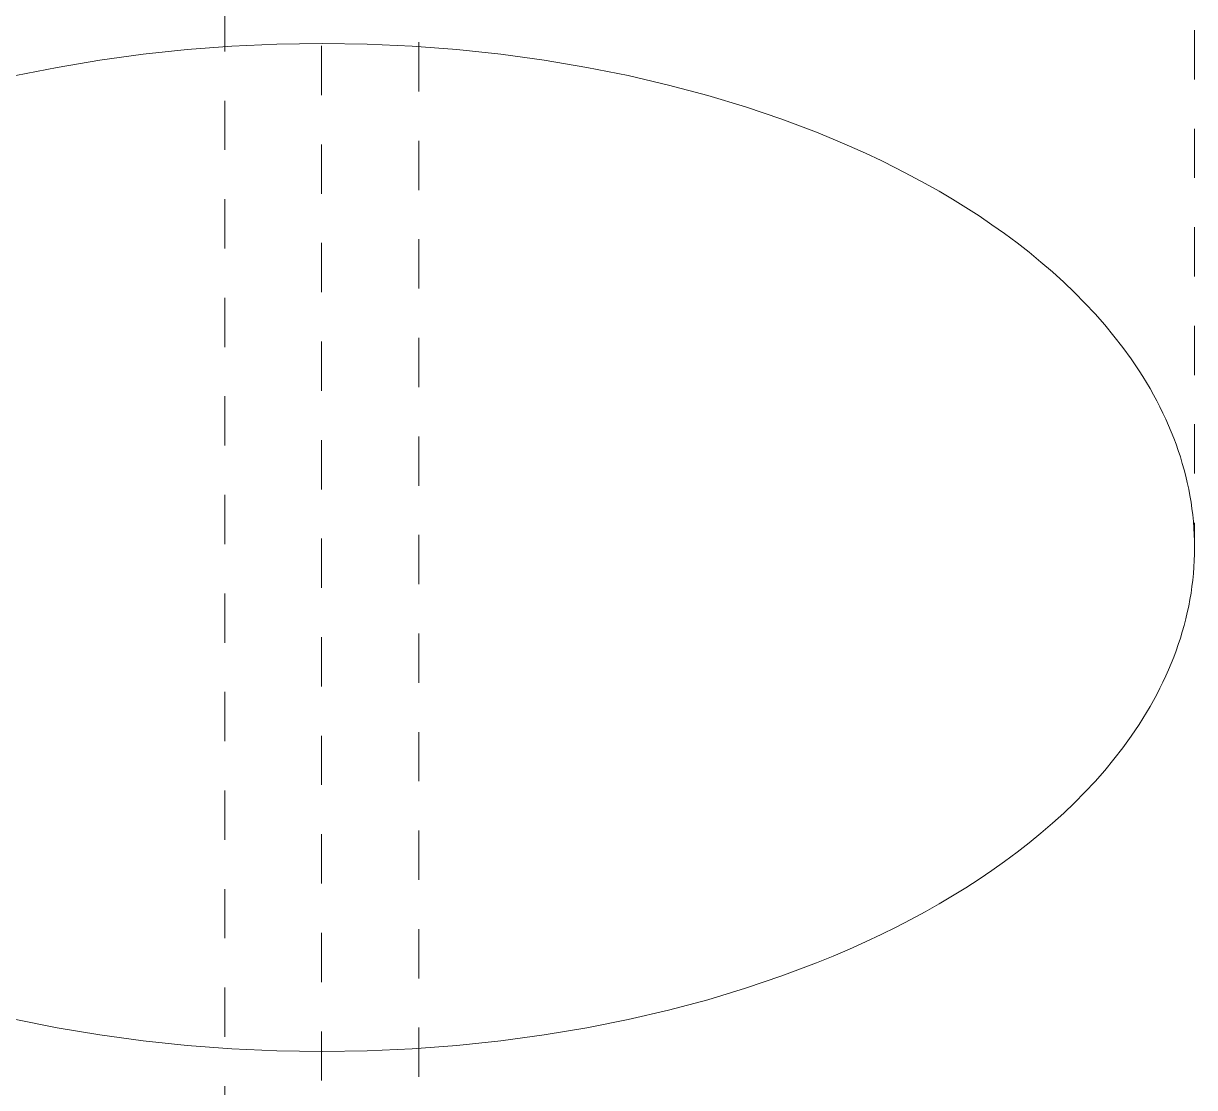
# Model space of a CAD drawing. Header units: inches. Extents: x -13 to 609, y -6 to 131.
# Drawn here: x 153.877 to 156.255, y 58.845 to 61.005 of the extents above; entities that cross this region are included whole.
import ezdxf

# ---------------------------------------------------------------- set-up
doc = ezdxf.new("R2010")
doc.units = ezdxf.units.IN
doc.linetypes.add('HIDDEN', pattern=[1.905, 1.27, -0.635])
doc.layers.add('ZANO_R_przerywana', color=250, linetype='HIDDEN', lineweight=0)

msp = doc.modelspace()

# ---------------------------------------------------------------- linework, layer by layer
at = {"layer": 'ZANO_R_przerywana', "ltscale": 0.05}
for p, q in [((154.48224, 63.95957), (154.48224, 38.24314)), ((154.28597, 57.94835), (154.28597, 62.36694)), ((154.67967, 62.36703), (154.67967, 58.19769)), ((156.25468, 62.19157), (156.25468, 59.94138)), ((154.20949, 60.95198), (154.12, 60.94254)), ((154.30006, 60.95878), (154.20949, 60.95198)), ((154.39136, 60.96287), (154.30006, 60.95878)), ((154.48303, 60.96424), (154.39136, 60.96287)), ((154.5747, 60.96287), (154.48303, 60.96424)), ((154.666, 60.95878), (154.5747, 60.96287)), ((154.75657, 60.95198), (154.666, 60.95878)), ((154.84606, 60.94254), (154.75657, 60.95198)), ((154.03193, 60.93053), (153.94561, 60.91605)), ((154.12, 60.94254), (154.03193, 60.93053)), ((154.93412, 60.93053), (154.84606, 60.94254)), ((155.02044, 60.91605), (154.93412, 60.93053)), ((153.94561, 60.91605), (153.86133, 60.8992)), ((155.10472, 60.8992), (155.02044, 60.91605)), ((155.18669, 60.88011), (155.10472, 60.8992)), ((155.26609, 60.85891), (155.18669, 60.88011)), ((155.34271, 60.83575), (155.26609, 60.85891)), ((155.41637, 60.81079), (155.34271, 60.83575)), ((155.48691, 60.78419), (155.41637, 60.81079)), ((155.52097, 60.77032), (155.48691, 60.78419)), ((155.5542, 60.75611), (155.52097, 60.77032)), ((155.58659, 60.74157), (155.5542, 60.75611)), ((155.61814, 60.72672), (155.58659, 60.74157)), ((155.64884, 60.71158), (155.61814, 60.72672)), ((155.67868, 60.69618), (155.64884, 60.71158)), ((155.70766, 60.68053), (155.67868, 60.69618)), ((155.73578, 60.66465), (155.70766, 60.68053)), ((155.76327, 60.64842), (155.73578, 60.66465)), ((155.79038, 60.63169), (155.76327, 60.64842)), ((155.81706, 60.61446), (155.79038, 60.63169)), ((155.84327, 60.59674), (155.81706, 60.61446)), ((155.86899, 60.57852), (155.84327, 60.59674)), ((155.89418, 60.55982), (155.86899, 60.57852)), ((155.9188, 60.54063), (155.89418, 60.55982)), ((155.94282, 60.52097), (155.9188, 60.54063)), ((155.96619, 60.50084), (155.94282, 60.52097)), ((155.98889, 60.48025), (155.96619, 60.50084)), ((156.01088, 60.4592), (155.98889, 60.48025)), ((156.03212, 60.43772), (156.01088, 60.4592)), ((156.05258, 60.41581), (156.03212, 60.43772)), ((156.07223, 60.39348), (156.05258, 60.41581)), ((156.09103, 60.37075), (156.07223, 60.39348)), ((156.10895, 60.34764), (156.09103, 60.37075)), ((156.12595, 60.32415), (156.10895, 60.34764)), ((156.14202, 60.30032), (156.12595, 60.32415)), ((156.14969, 60.28827), (156.14202, 60.30032)), ((156.15711, 60.27614), (156.14969, 60.28827)), ((156.16428, 60.26394), (156.15711, 60.27614)), ((156.1712, 60.25166), (156.16428, 60.26394)), ((156.17787, 60.2393), (156.1712, 60.25166)), ((156.18427, 60.22687), (156.17787, 60.2393)), ((156.19041, 60.21438), (156.18427, 60.22687)), ((156.19629, 60.20182), (156.19041, 60.21438)), ((156.2019, 60.1892), (156.19629, 60.20182)), ((156.20724, 60.17651), (156.2019, 60.1892)), ((156.2123, 60.16377), (156.20724, 60.17651)), ((156.21709, 60.15097), (156.2123, 60.16377)), ((156.2216, 60.13813), (156.21709, 60.15097)), ((156.22583, 60.12523), (156.2216, 60.13813)), ((156.22977, 60.11229), (156.22583, 60.12523)), ((156.23344, 60.09931), (156.22977, 60.11229)), ((156.23681, 60.08629), (156.23344, 60.09931)), ((156.2399, 60.07323), (156.23681, 60.08629)), ((156.2427, 60.06014), (156.2399, 60.07323)), ((156.24521, 60.04702), (156.2427, 60.06014)), ((156.24742, 60.03387), (156.24521, 60.04702)), ((156.24935, 60.0207), (156.24742, 60.03387)), ((156.25097, 60.00751), (156.24935, 60.0207)), ((156.25231, 59.99431), (156.25097, 60.00751)), ((156.25335, 59.98109), (156.25231, 59.99431)), ((156.25409, 59.96786), (156.25335, 59.98109)), ((156.25453, 59.95462), (156.25409, 59.96786)), ((156.25468, 59.94138), (156.25453, 59.95462)), ((156.25409, 59.9149), (156.25453, 59.92814)), ((156.25453, 59.92814), (156.25468, 59.94138)), ((156.25231, 59.88845), (156.25335, 59.90167)), ((156.25335, 59.90167), (156.25409, 59.9149)), ((156.24935, 59.86206), (156.25097, 59.87525)), ((156.25097, 59.87525), (156.25231, 59.88845)), ((156.24742, 59.84889), (156.24935, 59.86206)), ((156.2427, 59.82262), (156.24521, 59.83574)), ((156.24521, 59.83574), (156.24742, 59.84889)), ((156.23681, 59.79647), (156.2399, 59.80953)), ((156.2399, 59.80953), (156.2427, 59.82262)), ((156.22977, 59.77047), (156.23344, 59.78345)), ((156.23344, 59.78345), (156.23681, 59.79647)), ((156.2216, 59.74463), (156.22583, 59.75753)), ((156.22583, 59.75753), (156.22977, 59.77047)), ((156.21709, 59.73179), (156.2216, 59.74463)), ((156.20724, 59.70625), (156.2123, 59.71899)), ((156.2123, 59.71899), (156.21709, 59.73179)), ((156.19629, 59.68094), (156.2019, 59.69356)), ((156.2019, 59.69356), (156.20724, 59.70625)), ((156.18427, 59.65589), (156.19041, 59.66838)), ((156.19041, 59.66838), (156.19629, 59.68094)), ((156.1712, 59.6311), (156.17787, 59.64346)), ((156.17787, 59.64346), (156.18427, 59.65589)), ((156.15711, 59.60662), (156.16428, 59.61882)), ((156.16428, 59.61882), (156.1712, 59.6311)), ((156.14202, 59.58244), (156.14969, 59.59449)), ((156.14969, 59.59449), (156.15711, 59.60662)), ((156.12595, 59.55861), (156.14202, 59.58244)), ((156.10895, 59.53512), (156.12595, 59.55861)), ((156.09103, 59.51201), (156.10895, 59.53512)), ((156.07223, 59.48928), (156.09103, 59.51201)), ((156.05258, 59.46695), (156.07223, 59.48928)), ((156.03212, 59.44504), (156.05258, 59.46695)), ((155.98889, 59.40251), (156.01088, 59.42356)), ((156.01088, 59.42356), (156.03212, 59.44504)), ((155.96619, 59.38192), (155.98889, 59.40251)), ((155.94282, 59.36179), (155.96619, 59.38192)), ((155.9188, 59.34213), (155.94282, 59.36179)), ((155.89418, 59.32294), (155.9188, 59.34213)), ((155.86899, 59.30424), (155.89418, 59.32294)), ((155.81706, 59.2683), (155.84327, 59.28602)), ((155.84327, 59.28602), (155.86899, 59.30424)), ((155.79038, 59.25107), (155.81706, 59.2683)), ((155.73578, 59.21811), (155.76327, 59.23434)), ((155.76327, 59.23434), (155.79038, 59.25107)), ((155.70766, 59.20223), (155.73578, 59.21811)), ((155.64884, 59.17118), (155.67868, 59.18658)), ((155.67868, 59.18658), (155.70766, 59.20223)), ((155.61814, 59.15604), (155.64884, 59.17118)), ((155.5542, 59.12665), (155.58659, 59.14119)), ((155.58659, 59.14119), (155.61814, 59.15604)), ((155.52097, 59.11244), (155.5542, 59.12665)), ((155.41637, 59.07197), (155.48691, 59.09857)), ((155.48691, 59.09857), (155.52097, 59.11244)), ((155.34271, 59.04701), (155.41637, 59.07197)), ((155.26609, 59.02385), (155.34271, 59.04701)), ((155.18669, 59.00265), (155.26609, 59.02385)), ((155.10472, 58.98356), (155.18669, 59.00265)), ((153.86133, 58.98356), (153.94561, 58.96671)), ((155.02044, 58.96671), (155.10472, 58.98356)), ((153.94561, 58.96671), (154.03193, 58.95223)), ((154.03193, 58.95223), (154.12, 58.94022)), ((154.84606, 58.94022), (154.93412, 58.95223)), ((154.93412, 58.95223), (155.02044, 58.96671)), ((154.12, 58.94022), (154.20949, 58.93078)), ((154.20949, 58.93078), (154.30006, 58.92398)), ((154.30006, 58.92398), (154.39136, 58.91989)), ((154.5747, 58.91989), (154.666, 58.92398)), ((154.666, 58.92398), (154.75657, 58.93078)), ((154.75657, 58.93078), (154.84606, 58.94022)), ((154.39136, 58.91989), (154.48303, 58.91852)), ((154.48303, 58.91852), (154.5747, 58.91989))]:
    msp.add_line(p, q, dxfattribs=at)

doc.saveas('drawing.dxf')
